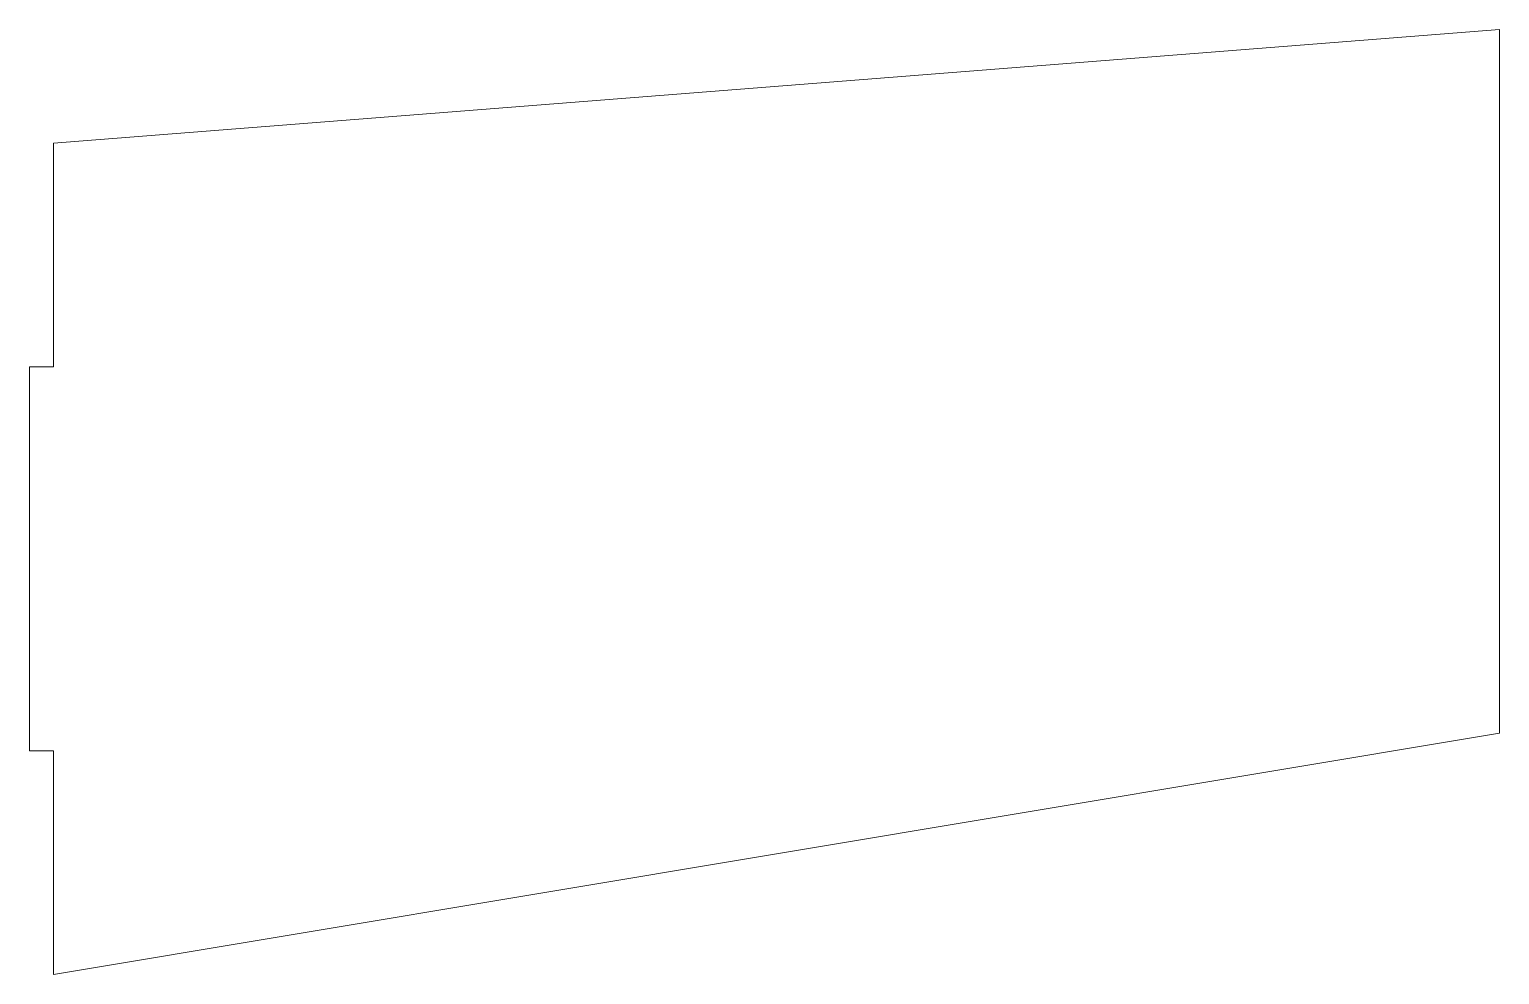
# Model space of a CAD drawing. Header units: inches. Extents: x -11.5 to 0, y -7.4 to 0.
import ezdxf

# ---------------------------------------------------------------- set-up
doc = ezdxf.new("R2010")
doc.units = ezdxf.units.IN
doc.header["$MEASUREMENT"] = 0

msp = doc.modelspace()

# ---------------------------------------------------------------- linework, layer by layer
at = {"color": 7, "linetype": 'Continuous', "lineweight": 15}
for p, q in [((0, 0), (-11.3, -0.888)), ((0, -5.5), (0, 0)), ((-11.3, -0.888), (-11.3, -2.638)), ((-11.487, -5.638), (-11.487, -2.638)), ((-11.487, -2.638), (-11.3, -2.638)), ((-11.3, -7.388), (0, -5.5)), ((-11.3, -5.638), (-11.487, -5.638)), ((-11.3, -5.638), (-11.3, -7.388))]:
    msp.add_line(p, q, dxfattribs=at)

doc.saveas('drawing.dxf')
